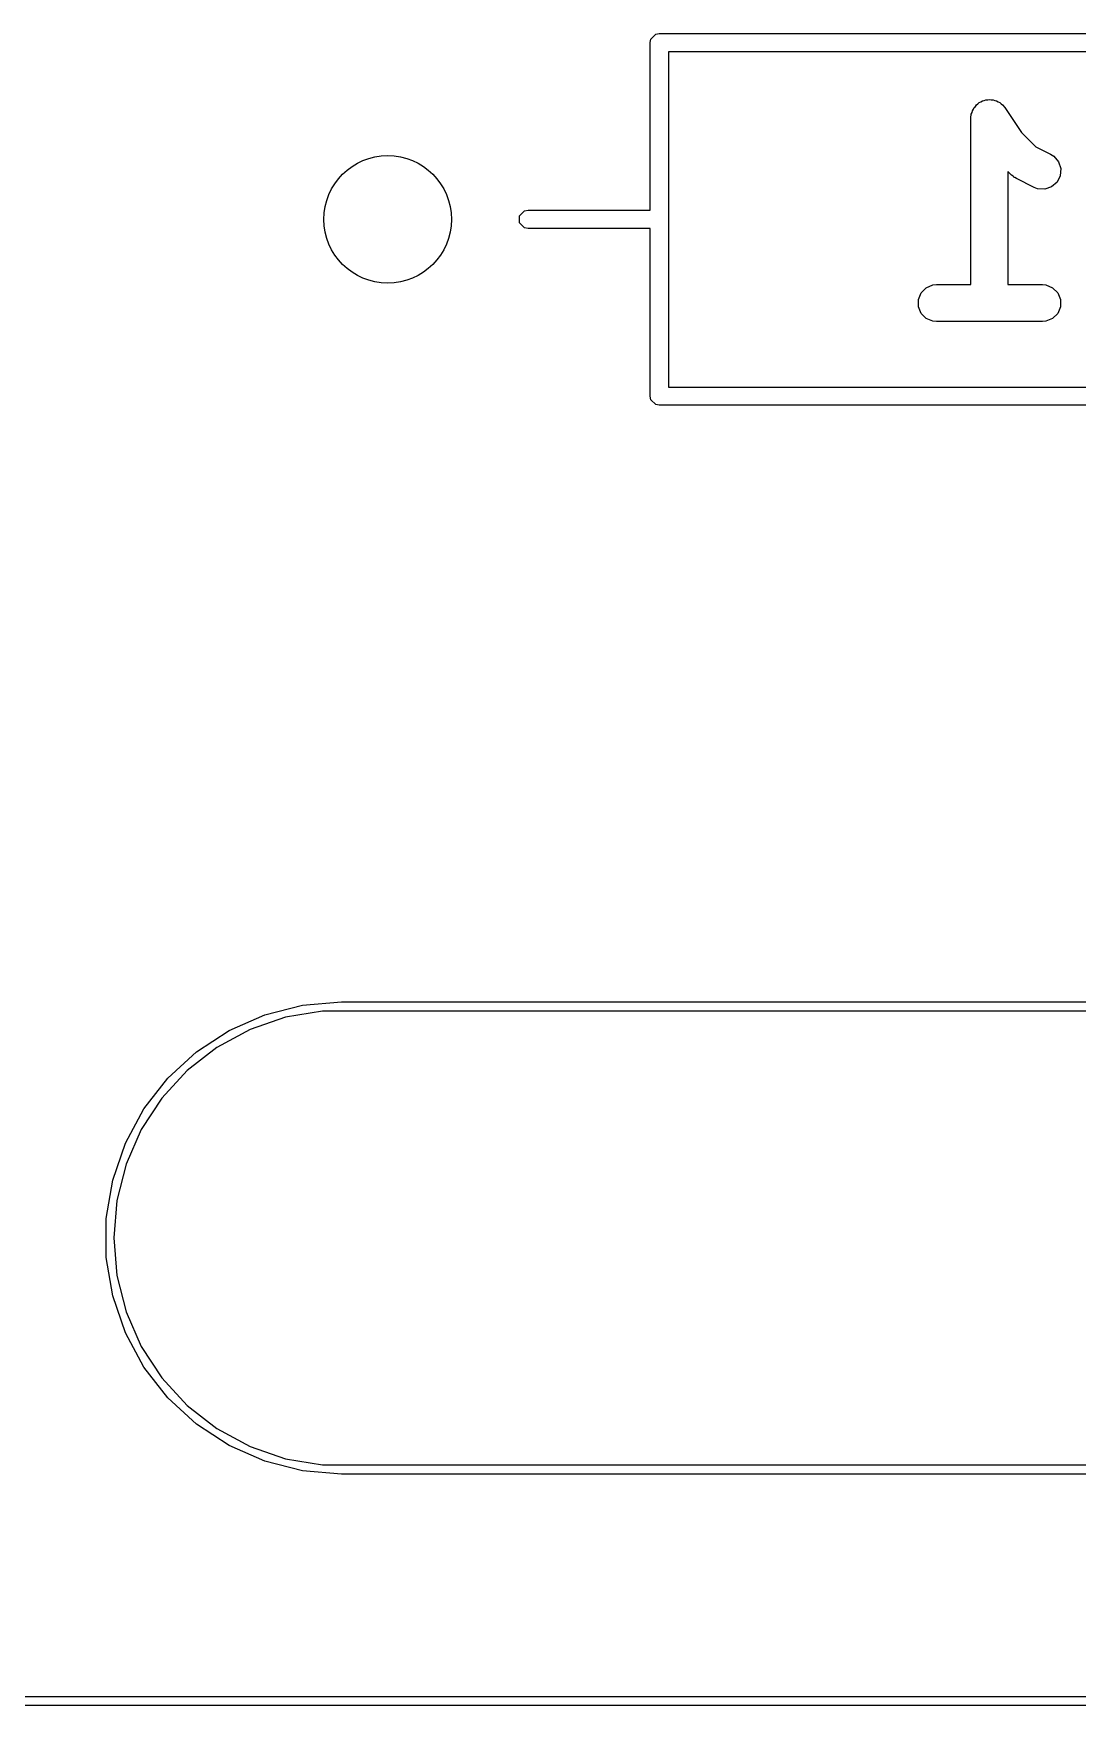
# Model space of a CAD drawing. Extents: x 50.8 to 101.6, y -101.6 to -50.8.
# Drawn here: x 70.7 to 76.43, y -101.62 to -92.45 of the extents above; entities that cross this region are included whole.
import ezdxf

# ---------------------------------------------------------------- set-up
doc = ezdxf.new("R2010")
doc.units = 0
doc.layers.add('BLACK', color=7, linetype='CONTINUOUS')

msp = doc.modelspace()

# ---------------------------------------------------------------- linework, layer by layer
at = {"layer": 'BLACK', "linetype": 'CONTINUOUS'}
for p, q in [((74.087806, -92.482866), (74.114866, -92.455806)), ((74.114866, -92.455806), (74.134, -92.452)), ((74.134, -92.452), (78.774, -92.452)), ((74.084, -92.502), (74.087806, -92.482866)), ((74.084, -93.422), (74.084, -92.502)), ((74.184, -92.552), (74.184, -94.392)), ((78.724, -92.552), (74.184, -92.552)), ((75.889553, -92.830976), (75.898844, -92.827127)), ((75.898844, -92.827127), (75.907216, -92.821546)), ((75.907216, -92.821546), (75.916982, -92.819614)), ((75.916982, -92.819614), (75.926178, -92.815805)), ((75.926178, -92.815805), (75.936238, -92.815805)), ((75.936238, -92.815805), (75.946106, -92.813853)), ((75.946106, -92.813853), (75.955865, -92.815805)), ((75.955865, -92.815805), (75.96582, -92.815805)), ((75.96582, -92.815805), (75.975115, -92.819655)), ((75.975115, -92.819655), (75.984978, -92.821628)), ((75.984978, -92.821628), (75.993248, -92.827166)), ((75.993248, -92.827166), (76.002445, -92.830976)), ((75.844399, -92.915346), (75.844419, -92.915242)), ((75.844406, -92.915381), (75.844399, -92.915346)), ((75.844399, -92.915453), (75.844406, -92.915381)), ((75.844399, -93.829853), (75.844399, -92.915453)), ((75.844419, -92.915242), (75.846351, -92.895632)), ((75.846351, -92.895632), (75.850201, -92.886336)), ((75.850201, -92.886336), (75.852174, -92.876474)), ((75.852174, -92.876474), (75.857712, -92.868203)), ((75.857712, -92.868203), (75.861522, -92.859007)), ((75.861522, -92.859007), (75.868634, -92.851894)), ((75.868634, -92.851894), (75.874232, -92.843536)), ((75.874232, -92.843536), (75.882515, -92.838013)), ((75.882515, -92.838013), (75.889553, -92.830976)), ((76.002445, -92.830976), (76.009557, -92.838088)), ((76.009557, -92.838088), (76.017916, -92.843686)), ((76.017916, -92.843686), (76.030403, -92.858934)), ((76.030403, -92.858934), (76.030476, -92.859007)), ((76.030476, -92.859007), (76.030489, -92.859039)), ((76.030489, -92.859039), (76.030535, -92.859095)), ((76.030535, -92.859095), (76.121717, -92.995868)), ((76.121717, -92.995868), (76.199706, -93.073857)), ((76.199706, -93.073857), (76.281722, -93.114865)), ((76.281722, -93.114865), (76.298577, -93.125475)), ((76.298577, -93.125475), (76.324551, -93.155424)), ((76.324551, -93.155424), (76.337087, -93.193031)), ((76.337087, -93.193031), (76.334277, -93.232574)), ((76.067681, -93.2292), (76.047599, -93.209118)), ((76.047599, -93.209118), (76.047599, -93.829853)), ((76.075472, -93.235593), (76.067681, -93.2292)), ((76.077231, -93.237622), (76.075472, -93.235593)), ((76.080288, -93.239546), (76.077231, -93.237622)), ((76.083077, -93.241835), (76.080288, -93.239546)), ((76.085553, -93.24286), (76.083077, -93.241835)), ((76.094086, -93.248232), (76.085553, -93.24286)), ((76.190848, -93.296613), (76.094086, -93.248232)), ((76.316548, -93.268031), (76.2866, -93.294005)), ((76.334277, -93.232574), (76.316548, -93.268031)), ((76.209449, -93.303731), (76.190848, -93.296613)), ((76.248992, -93.306541), (76.209449, -93.303731)), ((76.2866, -93.294005), (76.248992, -93.306541)), ((73.367806, -93.452866), (73.394866, -93.425806)), ((73.367806, -93.491134), (73.367806, -93.452866)), ((73.394866, -93.425806), (73.414, -93.422)), ((73.414, -93.422), (74.084, -93.422)), ((73.394866, -93.518194), (73.367806, -93.491134)), ((73.414, -93.522), (73.394866, -93.518194)), ((74.084, -93.522), (73.414, -93.522)), ((74.084, -94.442), (74.084, -93.522)), ((75.599267, -93.846976), (75.635892, -93.831805)), ((75.635892, -93.831805), (75.655713, -93.829853)), ((75.655713, -93.829853), (75.844399, -93.829853)), ((76.047599, -93.829853), (76.236285, -93.829853)), ((76.236285, -93.829853), (76.256106, -93.831805)), ((76.256106, -93.831805), (76.292731, -93.846976)), ((75.556065, -93.911632), (75.571236, -93.875007)), ((75.556065, -93.951274), (75.556065, -93.911632)), ((75.571236, -93.875007), (75.599267, -93.846976)), ((76.292731, -93.846976), (76.320762, -93.875007)), ((76.320762, -93.875007), (76.335933, -93.911632)), ((76.335933, -93.911632), (76.335933, -93.951274)), ((75.571236, -93.987899), (75.556065, -93.951274)), ((75.599267, -94.01593), (75.571236, -93.987899)), ((75.635892, -94.031101), (75.599267, -94.01593)), ((76.292731, -94.01593), (76.256106, -94.031101)), ((76.320762, -93.987899), (76.292731, -94.01593)), ((76.335933, -93.951274), (76.320762, -93.987899)), ((75.655713, -94.033053), (75.635892, -94.031101)), ((76.236285, -94.033053), (75.655713, -94.033053)), ((76.256106, -94.031101), (76.236285, -94.033053)), ((74.087806, -94.461134), (74.084, -94.442)), ((74.114866, -94.488194), (74.087806, -94.461134)), ((74.184, -94.392), (78.724, -94.392)), ((74.134, -94.492), (74.114866, -94.488194)), ((78.774, -94.492), (74.134, -94.492)), ((71.969514, -97.835167), (72.17685, -97.782662)), ((72.17685, -97.782662), (72.39, -97.765)), ((72.39, -97.765), (80.01, -97.765)), ((71.773648, -97.921081), (71.969514, -97.835167)), ((72.083323, -97.84896), (71.888175, -97.915955)), ((72.286836, -97.815), (72.083323, -97.84896)), ((72.39, -97.815), (72.286836, -97.815)), ((80.01, -97.815), (72.39, -97.815)), ((71.594595, -98.038063), (71.773648, -97.921081)), ((71.888175, -97.915955), (71.706716, -98.014156)), ((71.437238, -98.18292), (71.594595, -98.038063)), ((71.706716, -98.014156), (71.543894, -98.140884)), ((71.543894, -98.140884), (71.404153, -98.292684)), ((71.305869, -98.351702), (71.437238, -98.18292)), ((71.404153, -98.292684), (71.291302, -98.465415)), ((71.204074, -98.539804), (71.305869, -98.351702)), ((71.291302, -98.465415), (71.208422, -98.654364)), ((71.134627, -98.742096), (71.204074, -98.539804)), ((71.208422, -98.654364), (71.157771, -98.854377)), ((71.099423, -98.95306), (71.134627, -98.742096)), ((71.157771, -98.854377), (71.140733, -99.06)), ((71.099423, -99.16694), (71.099423, -98.95306)), ((71.140733, -99.06), (71.157771, -99.265623)), ((71.134627, -99.377904), (71.099423, -99.16694)), ((71.157771, -99.265623), (71.208422, -99.465636)), ((71.204074, -99.580196), (71.134627, -99.377904)), ((71.208422, -99.465636), (71.291302, -99.654585)), ((71.305869, -99.768298), (71.204074, -99.580196)), ((71.291302, -99.654585), (71.404153, -99.827316)), ((71.437238, -99.93708), (71.305869, -99.768298)), ((71.404153, -99.827316), (71.543894, -99.979116)), ((71.594595, -100.081937), (71.437238, -99.93708)), ((71.543894, -99.979116), (71.706716, -100.105844)), ((71.773648, -100.198919), (71.594595, -100.081937)), ((71.706716, -100.105844), (71.888175, -100.204045)), ((71.969514, -100.284833), (71.773648, -100.198919)), ((71.888175, -100.204045), (72.083323, -100.27104)), ((72.17685, -100.337338), (71.969514, -100.284833)), ((72.083323, -100.27104), (72.286836, -100.305)), ((72.39, -100.355), (72.17685, -100.337338)), ((72.286836, -100.305), (72.39, -100.305)), ((72.39, -100.305), (80.01, -100.305)), ((80.01, -100.355), (72.39, -100.355)), ((54.61, -101.575), (97.79, -101.575)), ((97.79, -101.625), (54.61, -101.625))]:
    msp.add_line(p, q, dxfattribs=at)
at = {"layer": 'BLACK'}
msp.add_circle((72.644, -93.472), 0.35, dxfattribs=at)
msp.add_circle((72.644, -93.472), 0.35, dxfattribs=at)

doc.saveas('drawing.dxf')
